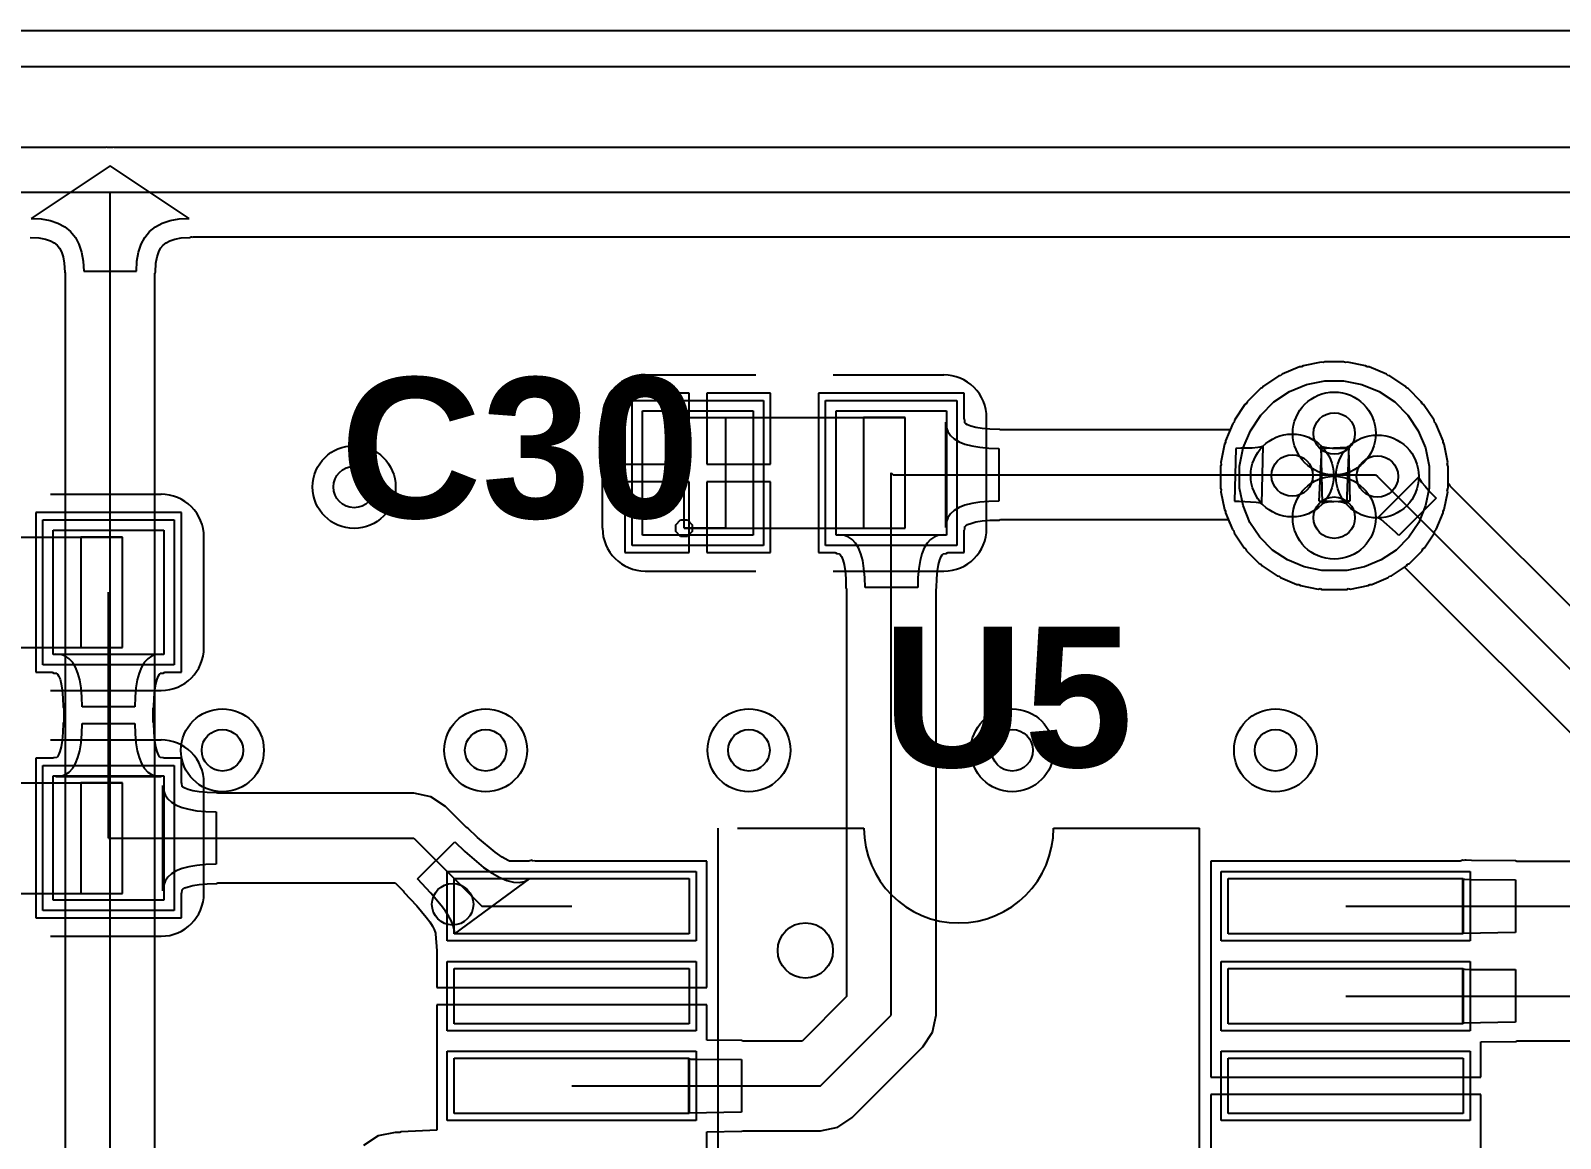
# Model space of a CAD drawing. Extents: x -53 to 82, y -68 to 38.
# Drawn here: x 33.41 to 44.48, y 29.83 to 37.85 of the extents above; entities that cross this region are included whole.
import ezdxf

# ---------------------------------------------------------------- set-up
doc = ezdxf.new("R2010")
doc.units = 0
for name, color, linetype in [('BOTTOM_LAYER', 5, 'CONTINUOUS'), ('KEEP-OUT_LAYER', 6, 'CONTINUOUS'), ('MECHANICAL_15', 56, 'CONTINUOUS'), ('TOP_LAYER', 1, 'CONTINUOUS'), ('TOP_OVERLAY', 2, 'CONTINUOUS'), ('TOP_PASTE', 8, 'CONTINUOUS'), ('TOP_SOLDER', 216, 'CONTINUOUS')]:
    doc.layers.add(name, color=color, linetype=linetype)
doc.styles.add('ARIAL_BOLD', font='', dxfattribs={"height": 0.2})
doc.styles.get('ARIAL_BOLD').set_extended_font_data('Arial', bold=True)

msp = doc.modelspace()

# ---------------------------------------------------------------- linework, layer by layer
at = {"layer": 'BOTTOM_LAYER'}
for p, q in [((8.331, 37.587), (78.262, 37.587)), ((33.956, 37.001), (17.653, 37.001)), ((33.958, 37.003), (33.956, 37.001)), ((33.966, 37.001), (33.958, 37.003)), ((34.004, 37.001), (33.966, 37.001)), ((34.012, 37.003), (34.004, 37.001)), ((34.015, 37.001), (34.012, 37.003)), ((59.995, 37.001), (34.015, 37.001)), ((33.985, 36.868), (33.414, 36.487)), ((34.557, 36.487), (33.985, 36.868)), ((33.985, 36.868), (33.985, 36.868)), ((33.985, 36.868), (33.985, 36.868)), ((33.985, 36.868), (33.985, 36.868)), ((33.985, 36.868), (33.985, 36.868)), ((33.985, 36.868), (33.985, 36.868)), ((33.985, 36.868), (33.985, 36.868)), ((33.985, 36.868), (33.985, 36.868)), ((33.985, 36.868), (33.985, 36.868)), ((33.985, 36.868), (33.985, 36.868)), ((33.985, 36.868), (33.985, 36.868)), ((31.996, 36.678), (33.985, 36.678)), ((33.985, 25.121), (33.985, 36.678)), ((33.985, 36.678), (59.995, 36.678)), ((33.414, 36.487), (33.486, 36.483)), ((33.486, 36.483), (33.551, 36.472)), ((33.551, 36.472), (33.608, 36.453)), ((33.608, 36.453), (33.658, 36.426)), ((33.658, 36.426), (33.699, 36.392)), ((34.271, 36.392), (34.313, 36.426)), ((34.313, 36.426), (34.362, 36.453)), ((34.362, 36.453), (34.42, 36.472)), ((34.42, 36.472), (34.484, 36.483)), ((34.484, 36.483), (34.557, 36.487)), ((33.406, 36.35), (33.47, 36.346)), ((33.47, 36.346), (33.517, 36.338)), ((33.517, 36.338), (33.553, 36.326)), ((33.553, 36.326), (33.581, 36.311)), ((33.581, 36.311), (33.602, 36.294)), ((33.699, 36.392), (33.734, 36.35)), ((33.734, 36.35), (33.76, 36.3)), ((34.21, 36.3), (34.237, 36.35)), ((34.237, 36.35), (34.271, 36.392)), ((34.369, 36.294), (34.39, 36.311)), ((34.39, 36.311), (34.417, 36.326)), ((34.417, 36.326), (34.453, 36.338)), ((34.453, 36.338), (34.5, 36.346)), ((34.5, 36.346), (34.564, 36.35)), ((34.564, 36.35), (34.572, 36.354)), ((34.572, 36.354), (34.576, 36.354)), ((34.576, 36.354), (34.584, 36.352)), ((34.584, 36.352), (34.586, 36.354)), ((34.586, 36.354), (59.861, 36.354)), ((33.602, 36.294), (33.619, 36.273)), ((33.619, 36.273), (33.634, 36.246)), ((33.634, 36.246), (33.646, 36.209)), ((33.646, 36.209), (33.654, 36.163)), ((33.76, 36.3), (33.779, 36.243)), ((33.779, 36.243), (33.791, 36.178)), ((34.18, 36.178), (34.191, 36.243)), ((34.191, 36.243), (34.21, 36.3)), ((34.316, 36.163), (34.325, 36.209)), ((34.325, 36.209), (34.337, 36.246)), ((34.337, 36.246), (34.351, 36.273)), ((34.351, 36.273), (34.369, 36.294)), ((33.654, 36.163), (33.657, 36.099)), ((33.657, 36.099), (33.661, 36.09)), ((33.661, 36.09), (33.661, 25.656)), ((33.791, 36.178), (33.795, 36.106)), ((33.795, 36.106), (34.176, 36.106)), ((34.176, 36.106), (34.18, 36.178)), ((34.309, 36.09), (34.313, 36.099)), ((34.309, 26.038), (34.309, 36.09)), ((34.313, 36.099), (34.316, 36.163)), ((42.749, 35.447), (42.617, 35.421)), ((42.763, 35.444), (42.749, 35.447)), ((42.776, 35.45), (42.763, 35.444)), ((42.911, 35.45), (42.776, 35.45)), ((42.924, 35.444), (42.911, 35.45)), ((42.938, 35.447), (42.924, 35.444)), ((43.07, 35.421), (42.938, 35.447)), ((42.442, 35.349), (42.33, 35.274)), ((42.456, 35.351), (42.442, 35.349)), ((42.466, 35.361), (42.456, 35.351)), ((42.591, 35.413), (42.466, 35.361)), ((42.605, 35.413), (42.591, 35.413)), ((42.617, 35.421), (42.605, 35.413)), ((42.643, 35.286), (42.776, 35.312)), ((42.776, 35.312), (42.843, 35.312)), ((42.843, 35.312), (42.911, 35.312)), ((42.911, 35.312), (43.043, 35.286)), ((43.082, 35.413), (43.07, 35.421)), ((43.096, 35.413), (43.082, 35.413)), ((43.221, 35.361), (43.096, 35.413)), ((43.231, 35.351), (43.221, 35.361)), ((43.245, 35.349), (43.231, 35.351)), ((43.357, 35.274), (43.245, 35.349)), ((42.309, 35.256), (42.214, 35.161)), ((42.322, 35.262), (42.309, 35.256)), ((42.33, 35.274), (42.322, 35.262)), ((42.406, 35.159), (42.519, 35.234)), ((42.519, 35.234), (42.643, 35.286)), ((43.043, 35.286), (43.168, 35.234)), ((43.168, 35.234), (43.281, 35.159)), ((43.365, 35.262), (43.357, 35.274)), ((43.378, 35.256), (43.365, 35.262)), ((43.473, 35.161), (43.378, 35.256)), ((42.196, 35.14), (42.121, 35.028)), ((42.208, 35.148), (42.196, 35.14)), ((42.214, 35.161), (42.208, 35.148)), ((42.311, 35.064), (42.406, 35.159)), ((43.281, 35.159), (43.376, 35.064)), ((43.479, 35.148), (43.473, 35.161)), ((43.49, 35.14), (43.479, 35.148)), ((43.565, 35.028), (43.49, 35.14)), ((42.109, 35.004), (42.057, 34.879)), ((42.119, 35.014), (42.109, 35.004)), ((42.121, 35.028), (42.119, 35.014)), ((42.236, 34.951), (42.311, 35.064)), ((43.376, 35.064), (43.451, 34.951)), ((43.568, 35.014), (43.565, 35.028)), ((43.578, 35.004), (43.568, 35.014)), ((43.63, 34.879), (43.578, 35.004)), ((42.057, 34.879), (42.057, 34.865)), ((42.184, 34.827), (42.236, 34.951)), ((43.451, 34.951), (43.503, 34.827)), ((43.63, 34.865), (43.63, 34.879)), ((42.049, 34.853), (42.023, 34.721)), ((42.057, 34.865), (42.049, 34.853)), ((42.158, 34.694), (42.184, 34.827)), ((43.503, 34.827), (43.529, 34.694)), ((43.638, 34.853), (43.63, 34.865)), ((43.664, 34.721), (43.638, 34.853)), ((42.026, 34.707), (42.02, 34.694)), ((42.02, 34.694), (42.02, 34.536)), ((42.023, 34.721), (42.026, 34.707)), ((42.158, 34.627), (42.158, 34.694)), ((43.529, 34.694), (43.529, 34.627)), ((43.661, 34.707), (43.664, 34.721)), ((43.667, 34.694), (43.661, 34.707)), ((43.667, 34.572), (43.667, 34.694)), ((42.158, 34.601), (42.158, 34.627)), ((42.158, 34.601), (42.158, 34.601)), ((42.158, 34.536), (42.158, 34.601)), ((43.155, 34.62), (54.28, 23.495)), ((43.158, 34.32), (43.455, 34.617)), ((43.455, 34.617), (43.456, 34.611)), ((43.456, 34.611), (43.46, 34.602)), ((43.46, 34.602), (43.466, 34.592)), ((43.466, 34.592), (43.475, 34.58)), ((43.475, 34.58), (43.5, 34.549)), ((43.5, 34.549), (43.535, 34.51)), ((43.529, 34.627), (43.529, 34.627)), ((43.529, 34.627), (43.529, 34.601)), ((43.529, 34.601), (43.529, 34.536)), ((43.679, 34.56), (43.667, 34.572)), ((43.683, 34.55), (43.679, 34.56)), ((54.509, 23.724), (43.683, 34.55)), ((42.02, 34.536), (42.026, 34.523)), ((42.026, 34.523), (42.023, 34.509)), ((42.023, 34.509), (42.048, 34.382)), ((42.183, 34.409), (42.158, 34.536)), ((43.58, 34.464), (43.311, 34.194)), ((43.529, 34.536), (43.504, 34.409)), ((43.535, 34.51), (43.58, 34.464)), ((42.048, 34.382), (42.056, 34.37)), ((42.056, 34.37), (42.056, 34.356)), ((42.056, 34.356), (42.106, 34.236)), ((42.233, 34.288), (42.183, 34.409)), ((43.164, 34.319), (43.158, 34.32)), ((43.172, 34.315), (43.164, 34.319)), ((43.183, 34.309), (43.172, 34.315)), ((43.504, 34.409), (43.454, 34.288)), ((42.106, 34.236), (42.116, 34.226)), ((42.116, 34.226), (42.119, 34.212)), ((42.119, 34.212), (42.191, 34.104)), ((42.305, 34.18), (42.233, 34.288)), ((43.287, 34.218), (43.183, 34.309)), ((43.311, 34.194), (43.287, 34.218)), ((43.454, 34.288), (43.382, 34.18)), ((42.191, 34.104), (42.202, 34.096)), ((42.202, 34.096), (42.208, 34.083)), ((42.397, 34.088), (42.305, 34.18)), ((43.382, 34.18), (43.29, 34.088)), ((42.208, 34.083), (42.3, 33.991)), ((42.3, 33.991), (42.313, 33.986)), ((42.313, 33.986), (42.321, 33.974)), ((42.505, 34.016), (42.397, 34.088)), ((42.625, 33.966), (42.505, 34.016)), ((43.182, 34.016), (43.061, 33.966)), ((43.29, 34.088), (43.182, 34.016)), ((42.321, 33.974), (42.429, 33.902)), ((42.429, 33.902), (42.443, 33.899)), ((42.443, 33.899), (42.453, 33.889)), ((42.453, 33.889), (42.573, 33.839)), ((42.753, 33.941), (42.625, 33.966)), ((42.818, 33.941), (42.753, 33.941)), ((42.869, 33.941), (42.818, 33.941)), ((42.934, 33.941), (42.869, 33.941)), ((42.869, 33.941), (42.869, 33.941)), ((43.061, 33.966), (42.934, 33.941)), ((43.114, 33.839), (43.234, 33.889)), ((43.234, 33.889), (43.244, 33.899)), ((43.244, 33.899), (43.258, 33.902)), ((43.258, 33.902), (43.352, 33.965)), ((43.352, 33.965), (53.956, 23.361)), ((42.573, 33.839), (42.587, 33.839)), ((42.587, 33.839), (42.599, 33.831)), ((42.599, 33.831), (42.726, 33.806)), ((42.726, 33.806), (42.74, 33.809)), ((42.74, 33.809), (42.753, 33.803)), ((42.753, 33.803), (42.934, 33.803)), ((42.934, 33.803), (42.947, 33.809)), ((42.947, 33.809), (42.961, 33.806)), ((42.961, 33.806), (43.088, 33.831)), ((43.088, 33.831), (43.1, 33.839)), ((43.1, 33.839), (43.114, 33.839))]:
    msp.add_line(p, q, dxfattribs=at)
for centre, radius in [((42.843, 34.931), 0.3), ((42.843, 34.931), 0.15), ((42.539, 34.627), 0.3), ((43.155, 34.62), 0.3), ((35.751, 34.544), 0.3), ((42.539, 34.627), 0.15), ((43.155, 34.62), 0.15), ((35.751, 34.544), 0.15), ((42.843, 34.322), 0.3), ((42.843, 34.322), 0.15), ((34.798, 32.639), 0.3), ((36.703, 32.639), 0.3), ((38.608, 32.639), 0.3), ((40.513, 32.639), 0.3), ((42.418, 32.639), 0.3), ((34.798, 32.639), 0.15), ((36.703, 32.639), 0.15), ((38.608, 32.639), 0.15), ((40.513, 32.639), 0.15), ((42.418, 32.639), 0.15)]:
    msp.add_circle(centre, radius, dxfattribs=at)
at = {"layer": 'KEEP-OUT_LAYER'}
msp.add_line((5.715, 37.846), (78.262, 37.846), dxfattribs=at)
at = {"layer": 'MECHANICAL_15'}
for p, q in [((38.138, 34.246), (38.138, 35.046)), ((38.138, 35.046), (39.738, 35.046)), ((38.138, 34.246), (38.138, 35.046)), ((38.138, 35.046), (38.438, 35.046)), ((38.438, 35.046), (38.438, 34.246)), ((39.738, 35.046), (39.438, 35.046)), ((39.438, 35.046), (39.438, 34.246)), ((39.738, 34.246), (39.738, 35.046)), ((39.738, 34.246), (39.738, 35.046)), ((38.078, 34.27), (38.113, 34.306)), ((38.078, 34.246), (38.078, 34.27)), ((38.078, 34.221), (38.078, 34.246)), ((38.113, 34.186), (38.078, 34.221)), ((38.113, 34.306), (38.163, 34.306)), ((38.138, 34.246), (39.738, 34.246)), ((38.138, 34.246), (38.138, 34.246)), ((38.438, 34.246), (38.138, 34.246)), ((38.163, 34.306), (38.198, 34.27)), ((38.198, 34.221), (38.163, 34.186)), ((38.198, 34.27), (38.198, 34.246)), ((38.198, 34.246), (38.198, 34.246)), ((38.198, 34.246), (38.198, 34.221)), ((39.438, 34.246), (39.738, 34.246)), ((39.738, 34.246), (39.738, 34.246)), ((32.474, 34.182), (34.074, 34.182)), ((34.074, 34.182), (33.774, 34.182)), ((33.774, 34.182), (33.774, 33.382)), ((34.074, 33.382), (34.074, 34.182)), ((34.074, 33.382), (34.074, 34.182)), ((38.163, 34.186), (38.113, 34.186)), ((32.474, 33.382), (34.074, 33.382)), ((33.774, 33.382), (34.074, 33.382)), ((34.074, 33.382), (34.074, 33.382)), ((32.474, 32.404), (34.074, 32.404)), ((34.074, 32.404), (33.774, 32.404)), ((33.774, 32.404), (33.774, 31.604)), ((34.074, 31.604), (34.074, 32.404)), ((34.074, 31.604), (34.074, 32.404)), ((32.474, 31.604), (34.074, 31.604)), ((33.774, 31.604), (34.074, 31.604)), ((34.074, 31.604), (34.074, 31.604))]:
    msp.add_line(p, q, dxfattribs=at)
msp.add_circle((36.464, 31.525), 0.15, dxfattribs=at)
at = {"layer": 'TOP_LAYER'}
for p, q in [((8.331, 37.587), (78.262, 37.587)), ((42.749, 35.447), (42.617, 35.421)), ((42.763, 35.444), (42.749, 35.447)), ((42.776, 35.45), (42.763, 35.444)), ((42.911, 35.45), (42.776, 35.45)), ((42.924, 35.444), (42.911, 35.45)), ((42.938, 35.447), (42.924, 35.444)), ((43.07, 35.421), (42.938, 35.447)), ((42.442, 35.349), (42.33, 35.274)), ((42.456, 35.351), (42.442, 35.349)), ((42.466, 35.361), (42.456, 35.351)), ((42.591, 35.413), (42.466, 35.361)), ((42.605, 35.413), (42.591, 35.413)), ((42.617, 35.421), (42.605, 35.413)), ((42.643, 35.286), (42.776, 35.312)), ((42.776, 35.312), (42.843, 35.312)), ((42.843, 35.312), (42.911, 35.312)), ((42.911, 35.312), (43.043, 35.286)), ((43.082, 35.413), (43.07, 35.421)), ((43.096, 35.413), (43.082, 35.413)), ((43.221, 35.361), (43.096, 35.413)), ((43.231, 35.351), (43.221, 35.361)), ((43.245, 35.349), (43.231, 35.351)), ((43.357, 35.274), (43.245, 35.349)), ((38.175, 35.223), (37.711, 35.223)), ((37.711, 35.223), (37.711, 34.709)), ((38.175, 34.709), (38.175, 35.223)), ((38.765, 35.223), (38.302, 35.223)), ((38.302, 35.223), (38.302, 34.709)), ((38.765, 34.709), (38.765, 35.223)), ((40.165, 35.223), (39.111, 35.223)), ((39.111, 35.223), (39.111, 34.069)), ((40.165, 35.035), (40.165, 35.223)), ((42.309, 35.256), (42.214, 35.161)), ((42.322, 35.262), (42.309, 35.256)), ((42.33, 35.274), (42.322, 35.262)), ((42.406, 35.159), (42.519, 35.234)), ((42.519, 35.234), (42.643, 35.286)), ((43.043, 35.286), (43.168, 35.234)), ((43.168, 35.234), (43.281, 35.159)), ((43.365, 35.262), (43.357, 35.274)), ((43.378, 35.256), (43.365, 35.262)), ((43.473, 35.161), (43.378, 35.256)), ((37.838, 35.096), (38.638, 35.096)), ((37.838, 34.196), (37.838, 35.096)), ((38.638, 35.096), (38.638, 34.196)), ((39.238, 35.096), (40.038, 35.096)), ((39.238, 34.196), (39.238, 35.096)), ((40.038, 35.096), (40.038, 34.196)), ((42.196, 35.14), (42.121, 35.028)), ((42.208, 35.148), (42.196, 35.14)), ((42.214, 35.161), (42.208, 35.148)), ((42.311, 35.064), (42.406, 35.159)), ((43.281, 35.159), (43.376, 35.064)), ((43.479, 35.148), (43.473, 35.161)), ((43.49, 35.14), (43.479, 35.148)), ((43.565, 35.028), (43.49, 35.14)), ((40.032, 34.252), (40.032, 35.014)), ((40.032, 35.014), (40.036, 34.978)), ((40.169, 35.028), (40.165, 35.035)), ((40.171, 35.008), (40.169, 35.028)), ((40.172, 35.007), (40.171, 35.008)), ((40.171, 35.008), (40.171, 35.008)), ((40.177, 35.002), (40.172, 35.007)), ((40.19, 34.994), (40.177, 35.002)), ((40.214, 34.984), (40.19, 34.994)), ((40.249, 34.975), (40.214, 34.984)), ((42.109, 35.004), (42.089, 34.957)), ((42.119, 35.014), (42.109, 35.004)), ((42.121, 35.028), (42.119, 35.014)), ((42.236, 34.951), (42.311, 35.064)), ((43.376, 35.064), (43.451, 34.951)), ((43.568, 35.014), (43.565, 35.028)), ((43.578, 35.004), (43.568, 35.014)), ((43.63, 34.879), (43.578, 35.004)), ((40.036, 34.978), (40.047, 34.945)), ((40.047, 34.945), (40.067, 34.917)), ((40.067, 34.917), (40.094, 34.892)), ((40.094, 34.892), (40.128, 34.871)), ((40.128, 34.871), (40.17, 34.854)), ((40.295, 34.968), (40.249, 34.975)), ((40.351, 34.963), (40.295, 34.968)), ((40.42, 34.961), (40.351, 34.963)), ((40.429, 34.957), (40.42, 34.961)), ((42.089, 34.957), (40.429, 34.957)), ((42.184, 34.827), (42.236, 34.951)), ((43.451, 34.951), (43.503, 34.827)), ((43.63, 34.865), (43.63, 34.879)), ((40.17, 34.854), (40.22, 34.841)), ((40.22, 34.841), (40.278, 34.831)), ((40.278, 34.831), (40.343, 34.825)), ((40.343, 34.825), (40.416, 34.823)), ((40.416, 34.823), (40.416, 34.442)), ((42.132, 34.823), (42.122, 34.442)), ((42.166, 34.824), (42.132, 34.823)), ((42.158, 34.694), (42.184, 34.827)), ((42.249, 34.826), (42.166, 34.824)), ((42.289, 34.83), (42.249, 34.826)), ((42.304, 34.832), (42.289, 34.83)), ((42.315, 34.835), (42.304, 34.832)), ((42.324, 34.838), (42.315, 34.835)), ((42.32, 34.421), (42.329, 34.841)), ((42.329, 34.841), (42.324, 34.838)), ((42.733, 34.442), (42.754, 34.823)), ((42.757, 34.421), (42.748, 34.841)), ((42.748, 34.841), (42.754, 34.838)), ((42.754, 34.838), (42.762, 34.835)), ((42.754, 34.823), (42.788, 34.824)), ((42.762, 34.835), (42.774, 34.832)), ((42.774, 34.832), (42.789, 34.83)), ((42.788, 34.824), (42.936, 34.833)), ((42.789, 34.83), (42.828, 34.826)), ((42.828, 34.826), (42.911, 34.824)), ((42.911, 34.824), (42.945, 34.823)), ((42.949, 34.839), (42.932, 34.419)), ((42.936, 34.833), (42.944, 34.836)), ((42.944, 34.836), (42.949, 34.839)), ((42.945, 34.823), (42.955, 34.442)), ((43.503, 34.827), (43.529, 34.694)), ((43.638, 34.853), (43.63, 34.865)), ((43.664, 34.721), (43.638, 34.853)), ((37.711, 34.709), (38.175, 34.709)), ((38.302, 34.709), (38.765, 34.709)), ((42.158, 34.627), (42.158, 34.694)), ((43.529, 34.694), (43.529, 34.627)), ((43.661, 34.707), (43.664, 34.721)), ((43.667, 34.694), (43.661, 34.707)), ((43.667, 34.536), (43.667, 34.694)), ((38.175, 34.582), (37.711, 34.582)), ((37.711, 34.582), (37.711, 34.069)), ((38.175, 34.069), (38.175, 34.582)), ((38.765, 34.582), (38.302, 34.582)), ((38.302, 34.582), (38.302, 34.069)), ((38.765, 34.069), (38.765, 34.582)), ((39.638, 34.646), (39.651, 34.633)), ((39.638, 30.723), (39.638, 34.646)), ((39.651, 34.633), (43.142, 34.633)), ((42.158, 34.601), (42.158, 34.627)), ((42.158, 34.601), (42.158, 34.601)), ((42.158, 34.536), (42.158, 34.601)), ((43.142, 34.633), (43.155, 34.62)), ((43.529, 34.627), (43.529, 34.627)), ((43.529, 34.627), (43.529, 34.601)), ((43.529, 34.601), (43.529, 34.536)), ((40.278, 34.435), (40.22, 34.425)), ((40.343, 34.44), (40.278, 34.435)), ((40.416, 34.442), (40.343, 34.44)), ((42.122, 34.442), (42.156, 34.442)), ((42.156, 34.442), (42.279, 34.435)), ((42.183, 34.409), (42.158, 34.536)), ((42.279, 34.435), (42.294, 34.432)), ((42.294, 34.432), (42.306, 34.429)), ((42.306, 34.429), (42.314, 34.425)), ((42.826, 34.44), (42.733, 34.442)), ((42.772, 34.429), (42.763, 34.425)), ((42.784, 34.432), (42.772, 34.429)), ((42.799, 34.435), (42.784, 34.432)), ((42.921, 34.442), (42.799, 34.435)), ((42.872, 34.437), (42.826, 34.44)), ((42.89, 34.434), (42.872, 34.437)), ((42.905, 34.431), (42.89, 34.434)), ((42.917, 34.428), (42.905, 34.431)), ((42.926, 34.424), (42.917, 34.428)), ((42.955, 34.442), (42.921, 34.442)), ((43.529, 34.536), (43.504, 34.409)), ((43.639, 34.382), (43.664, 34.509)), ((43.661, 34.523), (43.667, 34.536)), ((43.664, 34.509), (43.661, 34.523)), ((34.501, 34.359), (33.447, 34.359)), ((33.447, 34.359), (33.447, 33.205)), ((34.501, 33.205), (34.501, 34.359)), ((40.047, 34.32), (40.036, 34.288)), ((40.067, 34.349), (40.047, 34.32)), ((40.094, 34.374), (40.067, 34.349)), ((40.128, 34.395), (40.094, 34.374)), ((40.17, 34.412), (40.128, 34.395)), ((40.22, 34.425), (40.17, 34.412)), ((42.233, 34.288), (42.183, 34.409)), ((42.314, 34.425), (42.32, 34.421)), ((42.763, 34.425), (42.757, 34.421)), ((42.932, 34.419), (42.926, 34.424)), ((43.504, 34.409), (43.454, 34.288)), ((43.581, 34.236), (43.631, 34.356)), ((43.631, 34.37), (43.639, 34.382)), ((43.631, 34.356), (43.631, 34.37)), ((33.574, 34.232), (34.374, 34.232)), ((33.574, 33.332), (33.574, 34.232)), ((34.374, 34.232), (34.374, 33.332)), ((40.036, 34.288), (40.032, 34.252)), ((40.165, 34.231), (40.169, 34.237)), ((40.165, 34.069), (40.165, 34.231)), ((40.169, 34.237), (40.171, 34.257)), ((40.171, 34.258), (40.172, 34.259)), ((40.171, 34.257), (40.171, 34.258)), ((40.172, 34.259), (40.177, 34.263)), ((40.177, 34.263), (40.19, 34.272)), ((40.19, 34.272), (40.214, 34.281)), ((40.214, 34.281), (40.249, 34.291)), ((40.249, 34.291), (40.295, 34.298)), ((40.295, 34.298), (40.351, 34.303)), ((40.351, 34.303), (40.42, 34.305)), ((40.42, 34.305), (40.429, 34.309)), ((40.429, 34.309), (42.075, 34.309)), ((42.075, 34.309), (42.106, 34.236)), ((42.106, 34.236), (42.116, 34.226)), ((42.116, 34.226), (42.119, 34.212)), ((42.119, 34.212), (42.191, 34.104)), ((42.305, 34.18), (42.233, 34.288)), ((43.454, 34.288), (43.382, 34.18)), ((43.496, 34.104), (43.568, 34.212)), ((43.568, 34.212), (43.571, 34.226)), ((43.571, 34.226), (43.581, 34.236)), ((38.638, 34.196), (37.838, 34.196)), ((40.038, 34.196), (39.238, 34.196)), ((39.293, 34.195), (39.257, 34.199)), ((39.257, 34.199), (40.019, 34.199)), ((39.326, 34.183), (39.293, 34.195)), ((39.354, 34.164), (39.326, 34.183)), ((39.379, 34.138), (39.354, 34.164)), ((39.4, 34.103), (39.379, 34.138)), ((39.417, 34.061), (39.4, 34.103)), ((39.876, 34.103), (39.859, 34.061)), ((39.897, 34.138), (39.876, 34.103)), ((39.922, 34.164), (39.897, 34.138)), ((39.951, 34.183), (39.922, 34.164)), ((39.983, 34.195), (39.951, 34.183)), ((40.019, 34.199), (39.983, 34.195)), ((42.191, 34.104), (42.202, 34.096)), ((42.202, 34.096), (42.208, 34.083)), ((42.397, 34.088), (42.305, 34.18)), ((43.382, 34.18), (43.29, 34.088)), ((43.479, 34.083), (43.484, 34.096)), ((43.484, 34.096), (43.496, 34.104)), ((37.711, 34.069), (38.175, 34.069)), ((38.302, 34.069), (38.765, 34.069)), ((39.111, 34.069), (39.231, 34.069)), ((39.231, 34.069), (39.243, 34.062)), ((39.243, 34.062), (39.263, 34.06)), ((39.263, 34.06), (39.264, 34.059)), ((39.264, 34.059), (39.265, 34.059)), ((39.265, 34.059), (39.269, 34.054)), ((39.269, 34.054), (39.277, 34.041)), ((39.277, 34.041), (39.287, 34.017)), ((39.287, 34.017), (39.296, 33.983)), ((39.431, 34.012), (39.417, 34.061)), ((39.44, 33.955), (39.431, 34.012)), ((39.846, 34.012), (39.836, 33.955)), ((39.859, 34.061), (39.846, 34.012)), ((39.98, 33.983), (39.99, 34.017)), ((39.99, 34.017), (39.999, 34.041)), ((39.999, 34.041), (40.007, 34.054)), ((40.007, 34.054), (40.012, 34.059)), ((40.012, 34.059), (40.013, 34.059)), ((40.013, 34.059), (40.014, 34.06)), ((40.014, 34.06), (40.034, 34.062)), ((40.034, 34.062), (40.046, 34.069)), ((40.046, 34.069), (40.165, 34.069)), ((42.208, 34.083), (42.3, 33.991)), ((42.3, 33.991), (42.313, 33.986)), ((42.313, 33.986), (42.321, 33.974)), ((42.505, 34.016), (42.397, 34.088)), ((42.625, 33.966), (42.505, 34.016)), ((43.182, 34.016), (43.061, 33.966)), ((43.29, 34.088), (43.182, 34.016)), ((43.366, 33.974), (43.374, 33.986)), ((43.374, 33.986), (43.387, 33.991)), ((43.387, 33.991), (43.479, 34.083)), ((39.296, 33.983), (39.304, 33.937)), ((39.304, 33.937), (39.309, 33.882)), ((39.309, 33.882), (39.31, 33.814)), ((39.446, 33.89), (39.44, 33.955)), ((39.448, 33.818), (39.446, 33.89)), ((39.831, 33.89), (39.829, 33.818)), ((39.836, 33.955), (39.831, 33.89)), ((39.966, 33.814), (39.968, 33.882)), ((39.968, 33.882), (39.973, 33.937)), ((39.973, 33.937), (39.98, 33.983)), ((42.321, 33.974), (42.429, 33.902)), ((42.429, 33.902), (42.443, 33.899)), ((42.443, 33.899), (42.453, 33.889)), ((42.453, 33.889), (42.573, 33.839)), ((42.753, 33.941), (42.625, 33.966)), ((42.818, 33.941), (42.753, 33.941)), ((42.869, 33.941), (42.818, 33.941)), ((42.934, 33.941), (42.869, 33.941)), ((42.869, 33.941), (42.869, 33.941)), ((43.061, 33.966), (42.934, 33.941)), ((43.114, 33.839), (43.234, 33.889)), ((43.234, 33.889), (43.244, 33.899)), ((43.244, 33.899), (43.258, 33.902)), ((43.258, 33.902), (43.366, 33.974)), ((33.974, 32.004), (33.974, 33.782)), ((39.31, 33.814), (39.315, 33.805)), ((39.315, 33.805), (39.315, 30.857)), ((39.829, 33.818), (39.448, 33.818)), ((39.962, 33.805), (39.966, 33.814)), ((39.962, 30.723), (39.962, 33.805)), ((42.573, 33.839), (42.587, 33.839)), ((42.587, 33.839), (42.599, 33.831)), ((42.599, 33.831), (42.726, 33.806)), ((42.726, 33.806), (42.74, 33.809)), ((42.74, 33.809), (42.753, 33.803)), ((42.753, 33.803), (42.934, 33.803)), ((42.934, 33.803), (42.947, 33.809)), ((42.947, 33.809), (42.961, 33.806)), ((42.961, 33.806), (43.088, 33.831)), ((43.088, 33.831), (43.1, 33.839)), ((43.1, 33.839), (43.114, 33.839)), ((34.374, 33.332), (33.574, 33.332)), ((33.629, 33.331), (33.593, 33.335)), ((33.593, 33.335), (34.355, 33.335)), ((33.662, 33.32), (33.629, 33.331)), ((33.69, 33.301), (33.662, 33.32)), ((34.286, 33.32), (34.258, 33.301)), ((34.319, 33.331), (34.286, 33.32)), ((34.355, 33.335), (34.319, 33.331)), ((33.715, 33.274), (33.69, 33.301)), ((33.736, 33.24), (33.715, 33.274)), ((33.753, 33.198), (33.736, 33.24)), ((34.212, 33.24), (34.195, 33.198)), ((34.233, 33.274), (34.212, 33.24)), ((34.258, 33.301), (34.233, 33.274)), ((33.447, 33.205), (33.566, 33.205)), ((33.566, 33.205), (33.579, 33.198)), ((33.579, 33.198), (33.599, 33.196)), ((33.599, 33.196), (33.6, 33.196)), ((33.6, 33.196), (33.6, 33.195)), ((33.6, 33.195), (33.605, 33.191)), ((33.605, 33.191), (33.613, 33.178)), ((33.613, 33.178), (33.623, 33.154)), ((33.623, 33.154), (33.632, 33.119)), ((33.632, 33.119), (33.639, 33.074)), ((33.766, 33.148), (33.753, 33.198)), ((33.776, 33.091), (33.766, 33.148)), ((34.182, 33.148), (34.172, 33.091)), ((34.195, 33.198), (34.182, 33.148)), ((34.309, 33.074), (34.316, 33.119)), ((34.316, 33.119), (34.325, 33.154)), ((34.325, 33.154), (34.335, 33.178)), ((34.335, 33.178), (34.343, 33.191)), ((34.343, 33.191), (34.348, 33.195)), ((34.348, 33.195), (34.348, 33.196)), ((34.348, 33.196), (34.349, 33.196)), ((34.349, 33.196), (34.369, 33.198)), ((34.369, 33.198), (34.382, 33.205)), ((34.382, 33.205), (34.501, 33.205)), ((33.639, 33.074), (33.644, 33.019)), ((33.644, 33.019), (33.646, 32.95)), ((33.782, 33.026), (33.776, 33.091)), ((33.784, 32.954), (33.782, 33.026)), ((34.166, 33.026), (34.165, 32.954)), ((34.172, 33.091), (34.166, 33.026)), ((34.302, 32.95), (34.304, 33.019)), ((34.304, 33.019), (34.309, 33.074)), ((33.646, 32.95), (33.65, 32.941)), ((33.65, 32.941), (33.65, 32.845)), ((34.165, 32.954), (33.784, 32.954)), ((34.298, 32.941), (34.302, 32.95)), ((34.298, 32.845), (34.298, 32.941)), ((33.644, 32.767), (33.639, 32.711)), ((33.646, 32.836), (33.644, 32.767)), ((33.65, 32.845), (33.646, 32.836)), ((33.782, 32.759), (33.784, 32.832)), ((33.784, 32.832), (34.165, 32.832)), ((34.165, 32.832), (34.166, 32.759)), ((34.302, 32.836), (34.298, 32.845)), ((34.304, 32.767), (34.302, 32.836)), ((34.309, 32.711), (34.304, 32.767)), ((33.632, 32.665), (33.622, 32.63)), ((33.639, 32.711), (33.632, 32.665)), ((33.766, 32.636), (33.776, 32.694)), ((33.776, 32.694), (33.782, 32.759)), ((34.166, 32.759), (34.172, 32.694)), ((34.172, 32.694), (34.182, 32.636)), ((34.316, 32.665), (34.309, 32.711)), ((34.326, 32.63), (34.316, 32.665)), ((33.572, 32.581), (33.447, 32.581)), ((33.447, 32.581), (33.447, 31.427)), ((33.579, 32.585), (33.572, 32.581)), ((33.599, 32.587), (33.579, 32.585)), ((33.6, 32.588), (33.599, 32.587)), ((33.599, 32.587), (33.599, 32.587)), ((33.605, 32.592), (33.6, 32.588)), ((33.613, 32.606), (33.605, 32.592)), ((33.622, 32.63), (33.613, 32.606)), ((33.736, 32.544), (33.753, 32.586)), ((33.753, 32.586), (33.766, 32.636)), ((34.182, 32.636), (34.195, 32.586)), ((34.195, 32.586), (34.212, 32.544)), ((34.335, 32.606), (34.326, 32.63)), ((34.344, 32.592), (34.335, 32.606)), ((34.348, 32.588), (34.344, 32.592)), ((34.349, 32.587), (34.348, 32.588)), ((34.35, 32.587), (34.349, 32.587)), ((34.37, 32.585), (34.35, 32.587)), ((34.376, 32.581), (34.37, 32.585)), ((34.501, 32.581), (34.376, 32.581)), ((34.501, 32.406), (34.501, 32.581)), ((33.574, 32.454), (34.374, 32.454)), ((33.574, 31.554), (33.574, 32.454)), ((33.593, 32.448), (33.629, 32.452)), ((34.355, 32.448), (33.593, 32.448)), ((33.629, 32.452), (33.662, 32.463)), ((33.662, 32.463), (33.69, 32.482)), ((33.69, 32.482), (33.715, 32.509)), ((33.715, 32.509), (33.736, 32.544)), ((34.212, 32.544), (34.233, 32.509)), ((34.233, 32.509), (34.258, 32.482)), ((34.258, 32.482), (34.286, 32.463)), ((34.286, 32.463), (34.319, 32.452)), ((34.319, 32.452), (34.355, 32.448)), ((34.374, 32.454), (34.374, 31.554)), ((34.368, 31.623), (34.368, 32.385)), ((34.368, 32.385), (34.372, 32.349)), ((34.372, 32.349), (34.383, 32.316)), ((34.505, 32.4), (34.501, 32.406)), ((34.507, 32.38), (34.505, 32.4)), ((34.507, 32.379), (34.507, 32.38)), ((34.508, 32.378), (34.507, 32.379)), ((34.512, 32.373), (34.508, 32.378)), ((34.526, 32.365), (34.512, 32.373)), ((34.55, 32.356), (34.526, 32.365)), ((34.585, 32.346), (34.55, 32.356)), ((34.631, 32.339), (34.585, 32.346)), ((34.687, 32.334), (34.631, 32.339)), ((34.756, 32.332), (34.687, 32.334)), ((34.765, 32.328), (34.756, 32.332)), ((36.183, 32.328), (34.765, 32.328)), ((36.307, 32.303), (36.183, 32.328)), ((34.383, 32.316), (34.402, 32.288)), ((34.402, 32.288), (34.429, 32.263)), ((34.429, 32.263), (34.464, 32.242)), ((34.464, 32.242), (34.506, 32.225)), ((34.506, 32.225), (34.556, 32.212)), ((36.412, 32.233), (36.307, 32.303)), ((36.564, 32.08), (36.412, 32.233)), ((34.556, 32.212), (34.614, 32.202)), ((34.614, 32.202), (34.679, 32.196)), ((34.679, 32.196), (34.752, 32.194)), ((34.752, 32.194), (34.752, 31.814)), ((33.974, 32.004), (36.183, 32.004)), ((36.183, 32.004), (36.676, 31.511)), ((36.574, 32.076), (36.564, 32.08)), ((36.645, 32.008), (36.574, 32.076)), ((36.772, 31.901), (36.645, 32.008)), ((36.209, 31.708), (36.479, 31.977)), ((36.479, 31.977), (36.553, 31.906)), ((36.553, 31.906), (36.688, 31.792)), ((36.822, 31.867), (36.772, 31.901)), ((34.506, 31.783), (34.464, 31.766)), ((34.556, 31.796), (34.506, 31.783)), ((34.614, 31.806), (34.556, 31.796)), ((34.679, 31.812), (34.614, 31.806)), ((34.752, 31.814), (34.679, 31.812)), ((36.688, 31.792), (36.749, 31.75)), ((36.866, 31.842), (36.822, 31.867)), ((36.875, 31.838), (36.866, 31.842)), ((37.015, 31.838), (36.875, 31.838)), ((37.039, 31.844), (37.015, 31.838)), ((37.048, 31.838), (37.039, 31.844)), ((37.058, 31.839), (37.048, 31.838)), ((37.06, 31.838), (37.058, 31.839)), ((38.303, 31.838), (37.06, 31.838)), ((38.303, 31.184), (38.303, 31.838)), ((43.755, 31.838), (41.949, 31.838)), ((41.949, 31.838), (41.949, 31.188)), ((43.773, 31.845), (43.755, 31.838)), ((43.783, 31.841), (43.773, 31.845)), ((43.79, 31.844), (43.783, 31.841)), ((43.797, 31.843), (43.79, 31.844)), ((43.837, 31.841), (43.797, 31.843)), ((44.155, 31.839), (43.837, 31.841)), ((44.165, 31.835), (44.155, 31.839)), ((45.235, 31.835), (44.165, 31.835)), ((34.372, 31.659), (34.368, 31.623)), ((34.383, 31.692), (34.372, 31.659)), ((34.402, 31.72), (34.383, 31.692)), ((34.429, 31.745), (34.402, 31.72)), ((34.464, 31.766), (34.429, 31.745)), ((34.55, 31.652), (34.585, 31.662)), ((34.585, 31.662), (34.631, 31.669)), ((34.631, 31.669), (34.687, 31.674)), ((34.687, 31.674), (34.756, 31.676)), ((34.756, 31.676), (34.765, 31.68)), ((34.765, 31.68), (36.049, 31.68)), ((36.049, 31.68), (36.106, 31.623)), ((36.306, 31.606), (36.209, 31.708)), ((36.476, 31.311), (36.476, 31.711)), ((36.476, 31.711), (38.176, 31.711)), ((37.018, 31.708), (36.479, 31.314)), ((36.749, 31.75), (36.805, 31.718)), ((36.805, 31.718), (36.857, 31.696)), ((36.857, 31.696), (36.904, 31.684)), ((36.904, 31.684), (36.946, 31.682)), ((36.946, 31.682), (36.984, 31.69)), ((36.984, 31.69), (37.018, 31.708)), ((38.176, 31.711), (38.176, 31.311)), ((42.076, 31.311), (42.076, 31.711)), ((42.076, 31.711), (43.776, 31.711)), ((43.773, 31.314), (43.773, 31.708)), ((43.773, 31.708), (43.777, 31.707)), ((43.776, 31.711), (43.776, 31.311)), ((43.777, 31.707), (43.788, 31.706)), ((43.788, 31.706), (43.834, 31.704)), ((43.834, 31.704), (44.154, 31.701)), ((44.154, 31.701), (44.154, 31.32)), ((34.374, 31.554), (33.574, 31.554)), ((34.501, 31.602), (34.505, 31.608)), ((34.501, 31.427), (34.501, 31.602)), ((34.505, 31.608), (34.507, 31.628)), ((34.507, 31.629), (34.508, 31.63)), ((34.507, 31.628), (34.507, 31.629)), ((34.508, 31.63), (34.512, 31.635)), ((34.512, 31.635), (34.526, 31.643)), ((34.526, 31.643), (34.55, 31.652)), ((36.106, 31.623), (36.11, 31.613)), ((36.11, 31.613), (36.204, 31.514)), ((36.382, 31.515), (36.306, 31.606)), ((36.204, 31.514), (36.273, 31.431)), ((36.412, 31.475), (36.382, 31.515)), ((36.436, 31.437), (36.412, 31.475)), ((36.676, 31.511), (37.326, 31.511)), ((42.926, 31.511), (45.369, 31.511)), ((33.447, 31.427), (34.501, 31.427)), ((36.273, 31.431), (36.298, 31.397)), ((36.298, 31.397), (36.317, 31.367)), ((36.317, 31.367), (36.33, 31.342)), ((36.33, 31.342), (36.338, 31.324)), ((36.455, 31.402), (36.436, 31.437)), ((36.468, 31.369), (36.455, 31.402)), ((36.476, 31.34), (36.468, 31.369)), ((36.479, 31.314), (36.476, 31.34)), ((36.338, 31.324), (36.341, 31.315)), ((36.341, 31.315), (36.341, 31.312)), ((36.341, 31.312), (36.349, 31.188)), ((38.176, 31.311), (36.476, 31.311)), ((43.776, 31.311), (42.076, 31.311)), ((44.154, 31.32), (43.773, 31.314)), ((36.349, 31.188), (36.349, 31.188)), ((36.349, 31.188), (36.349, 31.188)), ((36.349, 31.188), (36.349, 30.924)), ((38.303, 30.924), (38.303, 31.184)), ((38.303, 31.184), (38.303, 31.184)), ((41.949, 31.188), (41.949, 31.188)), ((41.949, 31.188), (41.949, 30.534)), ((36.476, 30.661), (36.476, 31.061)), ((36.476, 31.061), (38.176, 31.061)), ((38.176, 31.061), (38.176, 30.661)), ((42.076, 30.661), (42.076, 31.061)), ((42.076, 31.061), (43.776, 31.061)), ((43.773, 30.664), (43.773, 31.058)), ((43.773, 31.058), (43.777, 31.057)), ((43.776, 31.061), (43.776, 30.661)), ((43.777, 31.057), (43.788, 31.056)), ((43.788, 31.056), (43.834, 31.054)), ((43.834, 31.054), (44.154, 31.052)), ((44.154, 31.052), (44.154, 30.671)), ((36.349, 30.924), (37.326, 30.924)), ((37.326, 30.924), (38.303, 30.924)), ((37.326, 30.797), (36.349, 30.797)), ((36.349, 30.797), (36.349, 30.534)), ((38.303, 30.797), (37.326, 30.797)), ((38.303, 30.541), (38.303, 30.797)), ((39.315, 30.857), (38.992, 30.535)), ((42.926, 30.861), (45.608, 30.861)), ((39.126, 30.211), (39.638, 30.723)), ((39.937, 30.599), (39.962, 30.723)), ((44.154, 30.671), (43.773, 30.664)), ((38.176, 30.661), (36.476, 30.661)), ((39.867, 30.494), (39.937, 30.599)), ((43.776, 30.661), (42.076, 30.661)), ((36.349, 30.534), (36.349, 29.89)), ((38.555, 30.539), (38.303, 30.541)), ((38.565, 30.535), (38.555, 30.539)), ((38.992, 30.535), (38.565, 30.535)), ((39.355, 29.982), (39.867, 30.494)), ((41.949, 30.534), (41.949, 30.275)), ((43.903, 30.529), (44.156, 30.533)), ((43.903, 30.275), (43.903, 30.529)), ((44.156, 30.533), (44.166, 30.537)), ((44.166, 30.537), (45.466, 30.537)), ((36.476, 30.011), (36.476, 30.411)), ((36.476, 30.411), (38.176, 30.411)), ((38.173, 30.014), (38.173, 30.408)), ((38.173, 30.408), (38.177, 30.407)), ((38.176, 30.411), (38.176, 30.011)), ((38.177, 30.407), (38.188, 30.405)), ((38.188, 30.405), (38.234, 30.404)), ((38.234, 30.404), (38.554, 30.401)), ((38.554, 30.401), (38.554, 30.02)), ((42.076, 30.011), (42.076, 30.411)), ((42.076, 30.411), (43.776, 30.411)), ((43.776, 30.411), (43.776, 30.011)), ((41.949, 30.275), (42.926, 30.275)), ((42.926, 30.275), (43.903, 30.275)), ((37.326, 30.211), (39.126, 30.211)), ((42.926, 30.148), (41.949, 30.148)), ((41.949, 30.148), (41.949, 29.888)), ((43.903, 30.148), (42.926, 30.148)), ((43.903, 29.884), (43.903, 30.148)), ((38.176, 30.011), (36.476, 30.011)), ((38.554, 30.02), (38.173, 30.014)), ((43.776, 30.011), (42.076, 30.011)), ((36.349, 29.89), (36.092, 29.879)), ((39.126, 29.887), (39.25, 29.912)), ((39.25, 29.912), (39.355, 29.982)), ((41.949, 29.888), (41.949, 29.888)), ((41.949, 29.888), (41.949, 29.625)), ((35.925, 29.85), (35.82, 29.78)), ((36.049, 29.875), (35.925, 29.85)), ((36.083, 29.875), (36.049, 29.875)), ((36.092, 29.879), (36.083, 29.875)), ((38.303, 29.879), (38.556, 29.883)), ((38.303, 29.234), (38.303, 29.879)), ((38.556, 29.883), (38.566, 29.887)), ((38.566, 29.887), (39.126, 29.887)), ((43.903, 29.625), (43.903, 29.884)), ((43.903, 29.884), (43.903, 29.884))]:
    msp.add_line(p, q, dxfattribs=at)
for centre, radius in [((42.843, 34.931), 0.3), ((42.843, 34.931), 0.15), ((42.539, 34.627), 0.3), ((43.155, 34.62), 0.3), ((35.751, 34.544), 0.3), ((42.539, 34.627), 0.15), ((43.155, 34.62), 0.15), ((35.751, 34.544), 0.15), ((42.843, 34.322), 0.3), ((42.843, 34.322), 0.15), ((34.798, 32.639), 0.3), ((36.703, 32.639), 0.3), ((38.608, 32.639), 0.3), ((40.513, 32.639), 0.3), ((42.418, 32.639), 0.3), ((34.798, 32.639), 0.15), ((36.703, 32.639), 0.15), ((38.608, 32.639), 0.15), ((40.513, 32.639), 0.15), ((42.418, 32.639), 0.15)]:
    msp.add_circle(centre, radius, dxfattribs=at)
at = {"layer": 'TOP_OVERLAY'}
for p, q in [((37.858, 35.356), (38.658, 35.356)), ((39.218, 35.355), (40.018, 35.355)), ((37.548, 34.246), (37.548, 35.046)), ((40.328, 34.245), (40.328, 35.045)), ((33.554, 34.492), (34.354, 34.492)), ((34.664, 33.382), (34.664, 34.182)), ((37.858, 33.936), (38.658, 33.936)), ((39.218, 33.936), (40.018, 33.936)), ((33.554, 33.072), (34.354, 33.072)), ((33.554, 32.714), (34.354, 32.714)), ((34.664, 31.604), (34.664, 32.404)), ((38.386, 27.061), (38.386, 32.076)), ((38.526, 32.076), (39.44, 32.076)), ((40.812, 32.076), (41.869, 32.076)), ((41.869, 27.061), (41.869, 32.076)), ((33.554, 31.294), (34.354, 31.294))]:
    msp.add_line(p, q, dxfattribs=at)
msp.add_circle((39.016, 31.191), 0.2, dxfattribs=at)
for centre, radius, start, end in [((37.858, 35.046), 0.31, 90.0047, 180.0094), ((40.018, 35.045), 0.31, 359.9953, 90), ((34.354, 34.182), 0.31, 359.9953, 90), ((37.858, 34.246), 0.31, 180, 269.9953), ((40.018, 34.245), 0.31, 270, 0), ((34.354, 33.382), 0.31, 270, 0), ((34.354, 32.404), 0.31, 359.9953, 90), ((40.126, 32.076), 0.686, 180, 0), ((34.354, 31.604), 0.31, 270, 0)]:
    msp.add_arc(centre, radius, start, end, dxfattribs=at)
at = {"layer": 'TOP_PASTE'}
for p, q in [((37.838, 35.096), (38.638, 35.096)), ((37.838, 34.196), (37.838, 35.096)), ((38.638, 35.096), (38.638, 34.196)), ((39.238, 35.096), (40.038, 35.096)), ((39.238, 34.196), (39.238, 35.096)), ((40.038, 35.096), (40.038, 34.196)), ((33.574, 34.232), (34.374, 34.232)), ((33.574, 33.332), (33.574, 34.232)), ((34.374, 34.232), (34.374, 33.332)), ((38.638, 34.196), (37.838, 34.196)), ((40.038, 34.196), (39.238, 34.196)), ((34.374, 33.332), (33.574, 33.332)), ((33.574, 32.454), (34.374, 32.454)), ((33.574, 31.554), (33.574, 32.454)), ((34.374, 32.454), (34.374, 31.554)), ((36.476, 31.311), (36.476, 31.711)), ((36.476, 31.711), (38.176, 31.711)), ((38.176, 31.711), (38.176, 31.311)), ((42.076, 31.311), (42.076, 31.711)), ((42.076, 31.711), (43.776, 31.711)), ((43.776, 31.711), (43.776, 31.311)), ((34.374, 31.554), (33.574, 31.554)), ((38.176, 31.311), (36.476, 31.311)), ((43.776, 31.311), (42.076, 31.311)), ((36.476, 30.661), (36.476, 31.061)), ((36.476, 31.061), (38.176, 31.061)), ((38.176, 31.061), (38.176, 30.661)), ((42.076, 30.661), (42.076, 31.061)), ((42.076, 31.061), (43.776, 31.061)), ((43.776, 31.061), (43.776, 30.661)), ((38.176, 30.661), (36.476, 30.661)), ((43.776, 30.661), (42.076, 30.661)), ((36.476, 30.011), (36.476, 30.411)), ((36.476, 30.411), (38.176, 30.411)), ((38.176, 30.411), (38.176, 30.011)), ((42.076, 30.011), (42.076, 30.411)), ((42.076, 30.411), (43.776, 30.411)), ((43.776, 30.411), (43.776, 30.011)), ((38.176, 30.011), (36.476, 30.011)), ((43.776, 30.011), (42.076, 30.011))]:
    msp.add_line(p, q, dxfattribs=at)
at = {"layer": 'TOP_SOLDER'}
for p, q in [((37.763, 35.171), (38.713, 35.171)), ((37.763, 34.121), (37.763, 35.171)), ((38.713, 35.171), (38.713, 34.121)), ((39.163, 35.171), (40.113, 35.171)), ((39.163, 34.121), (39.163, 35.171)), ((40.113, 35.171), (40.113, 34.121)), ((33.499, 34.307), (34.449, 34.307)), ((33.499, 33.257), (33.499, 34.307)), ((34.449, 34.307), (34.449, 33.257)), ((38.713, 34.121), (37.763, 34.121)), ((40.113, 34.121), (39.163, 34.121)), ((34.449, 33.257), (33.499, 33.257)), ((33.499, 32.529), (34.449, 32.529)), ((33.499, 31.479), (33.499, 32.529)), ((34.449, 32.529), (34.449, 31.479)), ((36.425, 31.26), (36.425, 31.762)), ((36.425, 31.762), (38.227, 31.762)), ((38.227, 31.762), (38.227, 31.26)), ((42.025, 31.26), (42.025, 31.762)), ((42.025, 31.762), (43.827, 31.762)), ((43.827, 31.762), (43.827, 31.26)), ((34.449, 31.479), (33.499, 31.479)), ((38.227, 31.26), (36.425, 31.26)), ((43.827, 31.26), (42.025, 31.26)), ((36.425, 30.61), (36.425, 31.112)), ((36.425, 31.112), (38.227, 31.112)), ((38.227, 31.112), (38.227, 30.61)), ((42.025, 30.61), (42.025, 31.112)), ((42.025, 31.112), (43.827, 31.112)), ((43.827, 31.112), (43.827, 30.61)), ((38.227, 30.61), (36.425, 30.61)), ((43.827, 30.61), (42.025, 30.61)), ((36.425, 29.96), (36.425, 30.462)), ((36.425, 30.462), (38.227, 30.462)), ((38.227, 30.462), (38.227, 29.96)), ((42.025, 29.96), (42.025, 30.462)), ((42.025, 30.462), (43.827, 30.462)), ((43.827, 30.462), (43.827, 29.96)), ((38.227, 29.96), (36.425, 29.96)), ((43.827, 29.96), (42.025, 29.96))]:
    msp.add_line(p, q, dxfattribs=at)

# ---------------------------------------------------------------- texts
at = {"layer": 'TOP_OVERLAY', "style": 'ARIAL_BOLD'}
for s, p in [('C30', (35.649, 34.32)), ('U5', (39.573, 32.518))]:
    msp.add_text(s, height=1.016, dxfattribs=at).set_placement(p)

doc.saveas('drawing.dxf')
